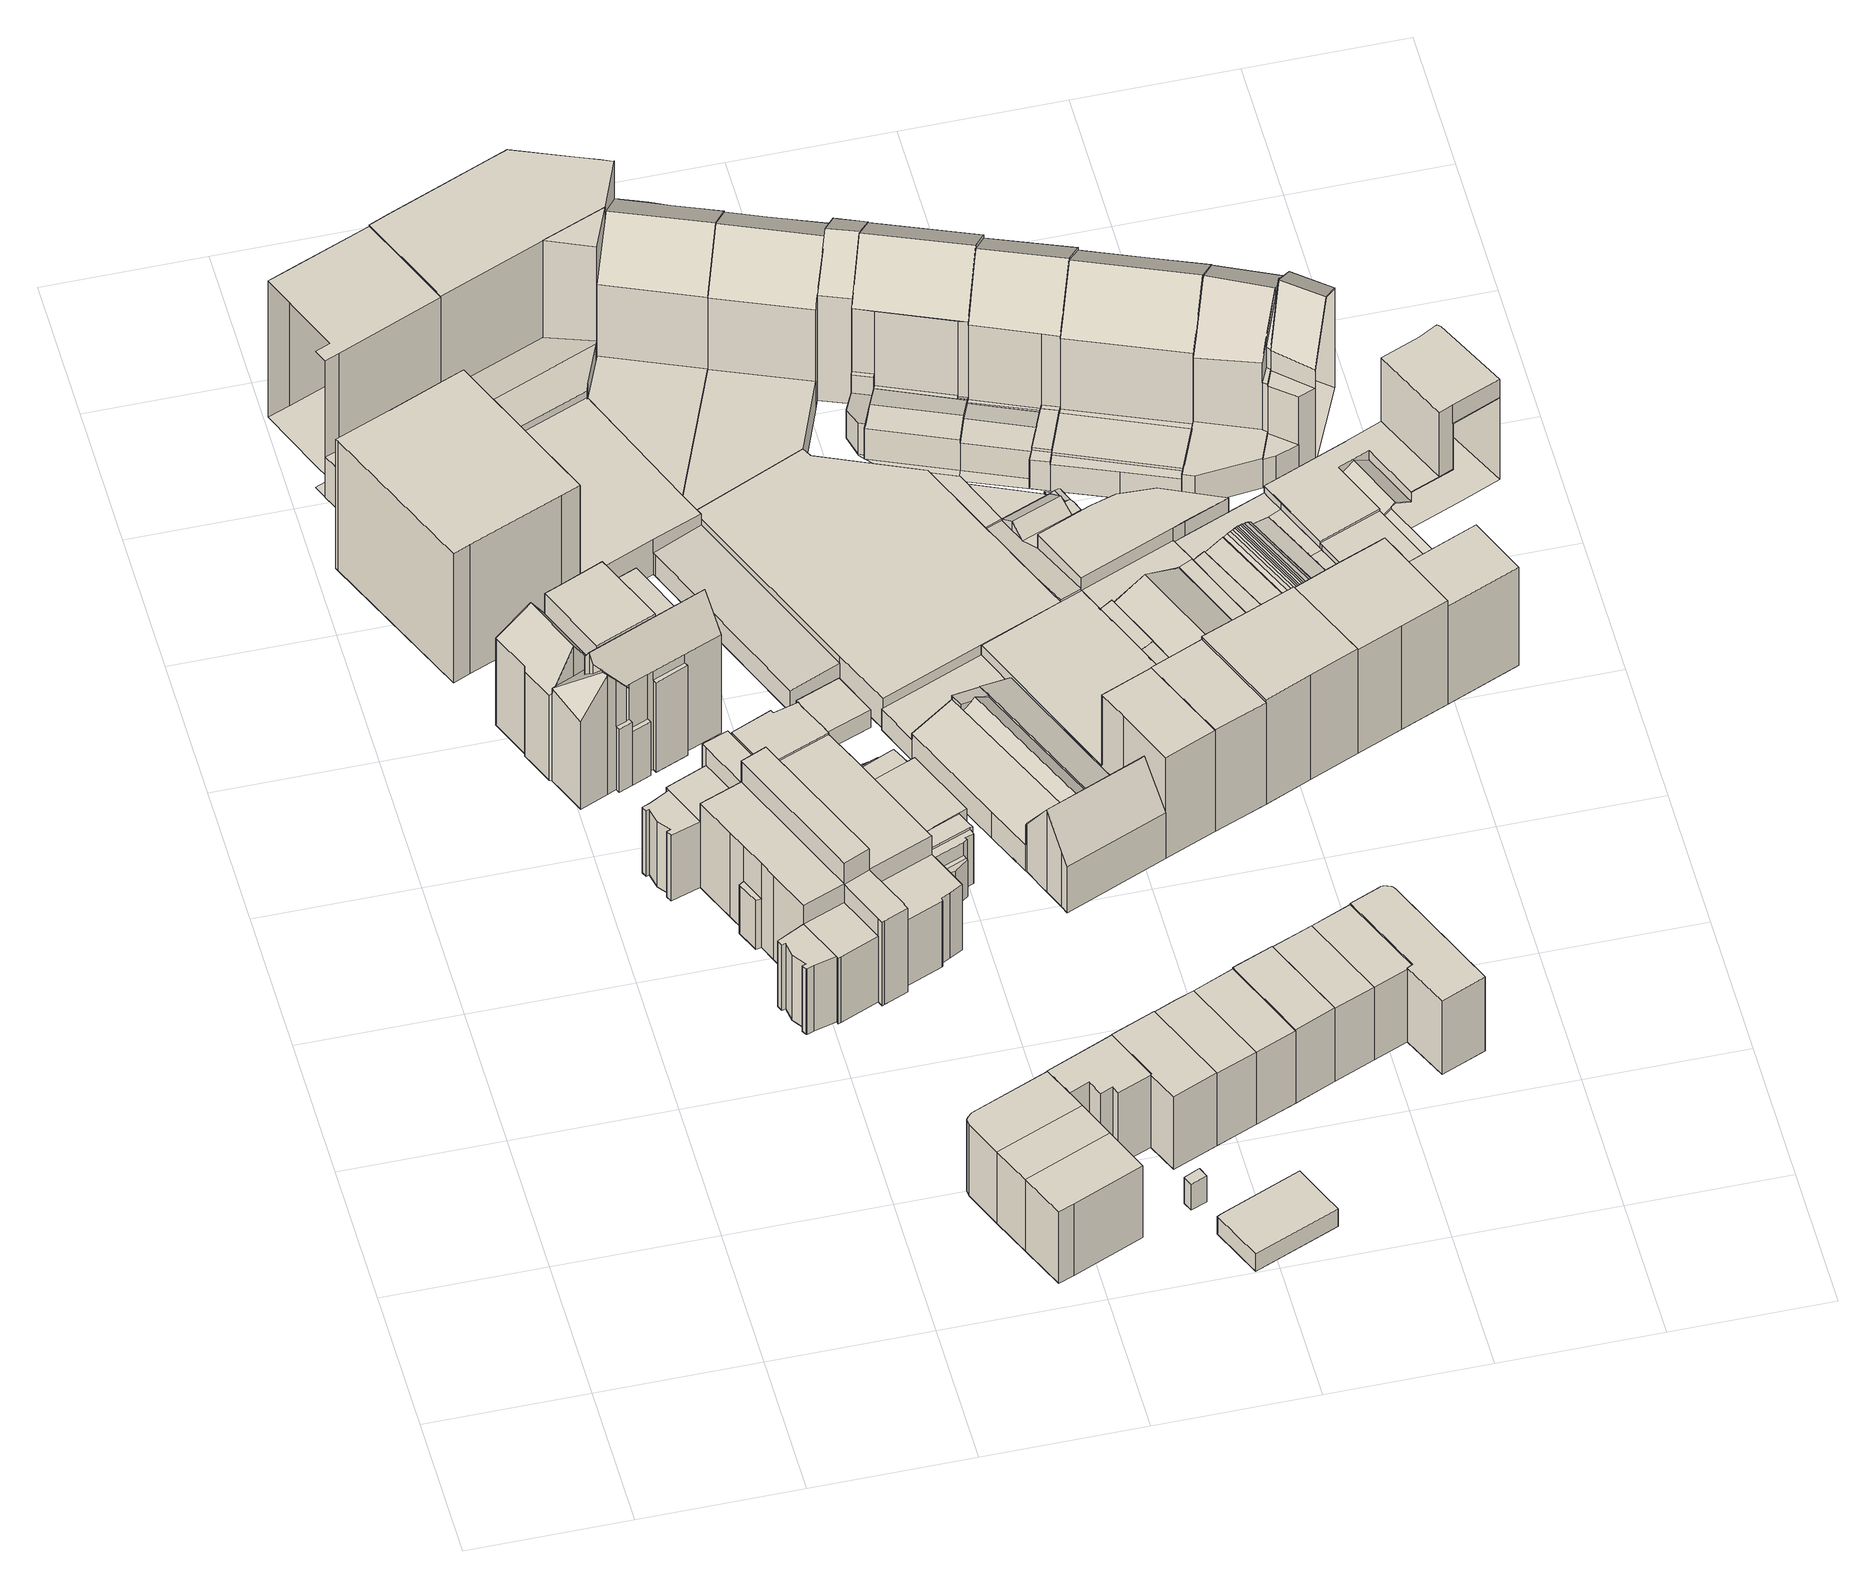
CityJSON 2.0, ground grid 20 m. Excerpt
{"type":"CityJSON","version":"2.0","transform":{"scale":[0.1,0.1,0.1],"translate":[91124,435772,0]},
"CityObjects":{
"building1":{"type":"Building","attributes":{"TerrainHeight":0.54,"bron_tex":"UltraCAM-X 10cm juni 2008","voll_tex":"complete","bron_geo":"Lidar 15-30 punten - nov. 2008","status":"1"},"geometry":[{"type":"MultiSurface","lod":"2","boundaries":[[[0,1,2,3,4,5,6,7,8]],[[9,10,11,12,13]],[[14,15,16,9]],[[11,17,18,19,12]],[[20,21,22,23,24,25,26,27,28,29,30,31]],[[10,32,16]],[[15,14,33,25]],[[19,18,22,21]],[[0,8,30,29]],[[8,7,31,30]],[[5,34,9,13]],[[34,4,14,9]]]}]},
"building2":{"type":"Building","attributes":{"TerrainHeight":2.74,"bron_tex":"UltraCAM-X 10cm juni 2008","voll_tex":"complete","bron_geo":"Lidar 15-30 punten - nov. 2008","status":"1"},"geometry":[{"type":"MultiSurface","lod":"2","boundaries":[[[35,36,37,38,39,40,41,42]],[[43,44,45,46,47]],[[48,49,44,43]],[[50,51,52,53]],[[36,54,55,56,57,58,59,60,37]],[[61,62,63,64]],[[65,66,67,68]],[[69,70,71]],[[48,43,47]],[[70,72,73,71]],[[69,74,75,76,77,72,70]],[[78,79,80,81]],[[82,83,84,85,86]],[[87,88,89,90,91,92,93,94,95,96,97,98,99,100,101,102]],[[103,42,104,105]],[[35,103,106,107]],[[42,41,73,104]],[[40,39,78,81]],[[39,38,108,109]],[[38,37,110,108]],[[36,35,107,111]],[[55,45,61,112]],[[45,44,113,102]],[[44,49,87,113]],[[49,48,88,87]],[[53,52,96,95]],[[52,51,97,96]],[[51,50,98,97]],[[37,60,94,110]],[[60,59,95,94]],[[59,58,50,53]],[[58,57,99,98]],[[57,56,65,68]],[[56,55,46]],[[114,54,115]],[[54,36,111,115]],[[64,63,66,65]],[[63,62,101,116]],[[62,61,102,101]],[[68,67,100,99]],[[67,66,116,100]],[[69,71,117,92]],[[48,118,77]],[[105,72,119,106]],[[72,118,119]],[[77,76,89,88]],[[76,75,90,89]],[[75,74,91,90]],[[74,69,92,91]],[[80,79,93,120]],[[79,78,109,93]],[[82,86,121,117]],[[86,85,120,121]],[[85,84,81,80]],[[84,83,41,40]],[[83,82,71,73]]]}]},
"building3":{"type":"Building","attributes":{"TerrainHeight":2.88,"bron_tex":"UltraCAM-X 10cm juni 2008","voll_tex":"complete","bron_geo":"Lidar 15-30 punten - nov. 2008","status":"1"},"geometry":[{"type":"MultiSurface","lod":"2","boundaries":[[[122,123,124,125,126,127,128,129,130]],[[131,132,133,134,135,136,137,138]],[[22,21,139,140,141,142,143,144,145,146,147,148,23]],[[130,129,18,17]],[[129,128,149,22]],[[128,127,132,131]],[[127,126,144,150]],[[126,125,145,144]],[[125,124,146,145]],[[124,123,147,146]],[[123,122,148,147]],[[131,138,21,149]],[[137,136,151,152]],[[136,135,153,154]],[[135,134,155,156]],[[134,133,157,158]],[[133,132,150,143]]]}]},
"building4":{"type":"Building","attributes":{"TerrainHeight":2.87,"bron_tex":"UltraCAM-X 10cm juni 2008","voll_tex":"complete","bron_geo":"Lidar 15-30 punten - nov. 2008","status":"1"},"geometry":[{"type":"MultiSurface","lod":"2","boundaries":[[[159,160,161,162,163,164,165,166]],[[167,168,169,170,171,172,173,174]],[[161,160,174,173]],[[160,159,167,174]],[[159,166,168,167]],[[165,164,170,169]],[[163,162,172,171]],[[162,161,173,172]]]}]},
"building5":{"type":"Building","attributes":{"TerrainHeight":2.83,"bron_tex":"UltraCAM-X 10cm juni 2008","voll_tex":"complete","bron_geo":"Lidar 15-30 punten - nov. 2008","status":"1"},"geometry":[{"type":"MultiSurface","lod":"2","boundaries":[[[164,163,175,176]],[[171,170,177,178]],[[164,176,177,170]],[[175,163,171,178]]]}]},
"building6":{"type":"Building","attributes":{"TerrainHeight":2.82,"bron_tex":"UltraCAM-X 10cm juni 2008","voll_tex":"complete","bron_geo":"Lidar 15-30 punten - nov. 2008","status":"1"},"geometry":[{"type":"MultiSurface","lod":"2","boundaries":[[[176,175,179,180,181]],[[178,177,182,183,184]],[[176,181,182,177]],[[181,180,183,182]],[[180,179,184,183]],[[179,175,178,184]]]}]},
"building7":{"type":"Building","attributes":{"TerrainHeight":1.58,"bron_tex":"UltraCAM-X 10cm juni 2008","voll_tex":"complete","bron_geo":"Lidar 15-30 punten - nov. 2008","status":"1"},"geometry":[{"type":"MultiSurface","lod":"2","boundaries":[[[185,186,187,188]],[[189,190,191,192,193,194,195]],[[196,197,198,199,200,201,202,203,204,205]],[[206,207,208,209,210,211,212,213]],[[214,215,216,217,218,219,220,221,222,223]],[[224,225,226,227,228,229]],[[230,231,232,233,234]],[[235,236,237,238,239]],[[240,241,242,243,244,245,246]],[[247,248,249,250,251]],[[252,253,254,255,256,257,258,259,260,261,262,263]],[[264,265,266,267,268,269,270,271]],[[272,273,274,275,276,277,278,279,280,225,224,281]],[[282,283,284,285,286,287,288,289,290,291]],[[292,293,294,295]],[[296,297,298,299,300,301]],[[302,303,304,305,306,307,308,309,310]],[[311,312,313,314,315]],[[316,317,318,319,320,321,322,323,324,325]],[[236,326,327,328,329,237]],[[326,330,331,332,333,334]],[[335,336,337,338,339]],[[340,335,339,341]],[[342,343,344,345,346,347,348,349,350,351,352,353,354,355,356,357,358,359,360,361,362,363,364,365,366,367,368,369,370,371,372,373,374,375,376,377,378,379,380,381,382,383,384,385,386,387,388,389,390,391,392,393,394,395,396,397,398,399,400,401,402,403,404,405,406,407,408,409,410,411,412,413,414,415,416,417,418,419,420,421,422,423,424,425,426,427,428,429,430,431,432,433,434,435,436,437,438,439,440,441]],[[247,251,390,389]],[[251,250,391,390]],[[250,249,392,391]],[[249,248,393,392]],[[185,188,299,298]],[[188,187,253,252]],[[187,186,206,213]],[[186,185,271,270]],[[189,195,367,366]],[[195,194,368,367]],[[194,193,369,368]],[[193,192,370,369]],[[192,191,371,370]],[[191,190,372,371]],[[205,204,389,442]],[[204,203,248,247]],[[203,202,394,393]],[[202,201,395,394]],[[201,200,396,395]],[[200,199,397,396]],[[199,198,398,397]],[[198,197,399,398]],[[325,324,377,376]],[[324,323,378,377]],[[323,322,379,378]],[[322,321,380,379]],[[321,320,340,341]],[[320,319,385,384]],[[319,318,386,385]],[[318,317,387,386]],[[213,212,197,196]],[[212,211,400,399]],[[211,210,401,400]],[[210,209,402,401]],[[209,208,403,402]],[[208,207,404,403]],[[207,206,229,228]],[[237,329,366,365]],[[329,328,190,189]],[[328,327,373,372]],[[327,443,334]],[[214,223,351,350]],[[223,222,352,351]],[[222,221,353,352]],[[221,220,242,241]],[[220,219,360,359]],[[219,218,361,360]],[[218,217,362,361]],[[217,216,363,362]],[[263,262,349,444]],[[262,261,350,349]],[[261,260,215,214]],[[260,259,236,235]],[[259,258,326,236]],[[258,257,330,326]],[[257,256,317,316]],[[256,255,388,387]],[[255,254,442,388]],[[254,253,196,205]],[[264,271,233,232]],[[270,269,224,229]],[[269,268,419,418]],[[268,267,420,419]],[[267,266,295,294]],[[266,265,424,423]],[[265,264,425,424]],[[334,333,374,373]],[[333,332,375,374]],[[332,331,376,375]],[[331,330,316,325]],[[228,227,405,404]],[[227,226,406,405]],[[226,225,407,406]],[[230,234,436,435]],[[232,231,290,289]],[[231,230,435,434]],[[235,239,216,215]],[[239,238,364,363]],[[238,237,365,364]],[[272,281,417,416]],[[281,224,418,417]],[[225,280,408,407]],[[280,279,409,408]],[[279,278,410,409]],[[278,277,411,410]],[[277,276,412,411]],[[276,275,413,412]],[[275,274,414,413]],[[274,273,415,414]],[[273,272,416,415]],[[282,291,433,432]],[[291,290,434,433]],[[289,288,426,425]],[[288,287,427,426]],[[287,286,428,427]],[[286,285,429,428]],[[285,284,430,429]],[[284,283,431,430]],[[283,282,432,431]],[[292,295,423,422]],[[294,293,421,420]],[[293,292,422,421]],[[296,301,438,437]],[[301,300,439,438]],[[298,297,234,233]],[[297,296,437,436]],[[302,310,440,439]],[[310,309,441,440]],[[309,308,342,441]],[[308,307,343,342]],[[307,306,344,343]],[[306,305,312,311]],[[305,304,444,348]],[[304,303,252,263]],[[303,302,300,299]],[[311,315,345,344]],[[315,314,346,345]],[[314,313,347,346]],[[313,312,348,347]],[[339,338,381,445]],[[338,337,382,381]],[[337,336,383,382]],[[336,335,446,383]],[[341,339,445,380]],[[335,340,384,446]],[[240,246,355,354]],[[246,245,356,355]],[[245,244,357,356]],[[244,243,358,357]],[[243,242,359,358]],[[241,240,354,353]]]}]},
"building8":{"type":"Building","attributes":{"TerrainHeight":2.75,"bron_tex":"UltraCAM-X 10cm juni 2008","voll_tex":"complete","bron_geo":"Lidar 15-30 punten - nov. 2008","status":"1"},"geometry":[{"type":"MultiSurface","lod":"2","boundaries":[[[447,448,449,450,451,452,453,454,455]],[[168,456,457,458,459,460,461,462,169]],[[447,455,456,168]],[[453,452,459,458]],[[452,451,460,459]],[[451,450,461,460]],[[450,449,462,461]],[[449,448,169,462]],[[448,447,166,165]]]}]},
"building9":{"type":"Building","attributes":{"TerrainHeight":0.31,"bron_tex":"UltraCAM-X 10cm juni 2008","voll_tex":"complete","bron_geo":"Lidar 15-30 punten - nov. 2008","status":"1"},"geometry":[{"type":"MultiSurface","lod":"2","boundaries":[[[463,464,465,466,467,468,469,470,471,472,473,474,475,476]],[[477,478,479]],[[480,481,482,483,484]],[[481,485,486,487,482]],[[488,489,139,21,20,31,490,491,492,493,494,495,496,497]],[[483,482,498,499]],[[481,480,13,12]],[[482,487,489,498]],[[487,486,152,500]],[[486,485,138,137]],[[485,481,12,19]],[[463,476,490,31]],[[476,475,491,490]],[[475,474,492,491]],[[474,473,493,492]],[[473,472,494,493]],[[472,471,495,494]],[[471,470,496,495]],[[470,469,497,496]],[[469,468,488,497]],[[468,467,501,488]],[[466,465,480,484]],[[465,464,6,5]],[[464,463,7,6]],[[477,479,467,466]],[[479,478,499,501]],[[478,477,484,483]]]}]},
"building10":{"type":"Building","attributes":{"TerrainHeight":2.5,"bron_tex":"UltraCAM-X 10cm juni 2008","voll_tex":"complete","bron_geo":"Lidar 15-30 punten - nov. 2008","status":"1"},"geometry":[{"type":"MultiSurface","lod":"2","boundaries":[[[502,503,504,505,506]],[[507,508,509,510,511]],[[502,506,508,507]],[[506,505,509,508]],[[505,504,510,509]],[[504,503,511,510]],[[503,502,507,511]]]}]},
"building11":{"type":"Building","attributes":{"TerrainHeight":2.73,"bron_tex":"UltraCAM-X 10cm juni 2008","voll_tex":"complete","bron_geo":"Lidar 15-30 punten - nov. 2008","status":"1"},"geometry":[{"type":"MultiSurface","lod":"2","boundaries":[[[157,512,513,514,158]],[[142,515,516,517,143]],[[514,513,516,515]],[[513,512,517,516]],[[512,157,143,517]]]}]},
"building12":{"type":"Building","attributes":{"TerrainHeight":2.51,"bron_tex":"UltraCAM-X 10cm juni 2008","voll_tex":"complete","bron_geo":"Lidar 15-30 punten - nov. 2008","status":"1"},"geometry":[{"type":"MultiSurface","lod":"2","boundaries":[[[518,519,520,521]],[[522,523,524,525]],[[518,521,524,523]],[[521,520,525,524]],[[520,519,522,525]],[[519,518,523,522]]]}]},
"building13":{"type":"Building","attributes":{"TerrainHeight":2.62,"bron_tex":"UltraCAM-X 10cm juni 2008","voll_tex":"complete","bron_geo":"Lidar 15-30 punten - nov. 2008","status":"1"},"geometry":[{"type":"MultiSurface","lod":"2","boundaries":[[[526,527,528,529,530,531]],[[456,532,533,534,458,457]],[[526,531,532,456]],[[531,530,535,536]],[[530,529,534,533]],[[529,528,458,534]],[[528,527,454,453]],[[527,526,455,454]]]}]},
"building14":{"type":"Building","attributes":{"TerrainHeight":3.06,"bron_tex":"UltraCAM-X 10cm juni 2008","voll_tex":"complete","bron_geo":"Lidar 15-30 punten - nov. 2008","status":"1"},"geometry":[{"type":"MultiSurface","lod":"2","boundaries":[[[537,538,539,540,541,542,543]],[[544,545,546,547,548,549,550]],[[537,543,550,549]],[[543,542,544,550]],[[542,541,545,544]],[[541,540,546,545]],[[540,539,547,546]],[[539,538,548,547]],[[538,537,549,548]]]}]},
"building15":{"type":"Building","attributes":{"TerrainHeight":2.71,"bron_tex":"UltraCAM-X 10cm juni 2008","voll_tex":"complete","bron_geo":"Lidar 15-30 punten - nov. 2008","status":"1"},"geometry":[{"type":"MultiSurface","lod":"2","boundaries":[[[536,535,551,552,553]],[[554,555,533,532,556]],[[536,553,556,532]],[[553,552,554,556]],[[551,535,533,555]]]}]},
"building16":{"type":"Building","attributes":{"TerrainHeight":0.77,"bron_tex":"UltraCAM-X 10cm juni 2008","voll_tex":"complete","bron_geo":"Lidar 15-30 punten - nov. 2008","status":"1"},"geometry":[{"type":"MultiSurface","lod":"2","boundaries":[[[152,151,557,558,500]],[[559,560,561,562,563,564,565]],[[560,566,567,561]],[[568,140,139,489,488,569,570,571]],[[500,558,499,489]],[[557,151,154,572]],[[560,559,488,573]],[[559,565,569,488]],[[565,564,570,569]],[[564,563,571,570]],[[563,562,568,571]],[[562,561,574,575]],[[566,560,573,499]],[[561,567,576,574]],[[567,566,558,557]]]}]},
"building17":{"type":"Building","attributes":{"TerrainHeight":2.77,"bron_tex":"UltraCAM-X 10cm juni 2008","voll_tex":"complete","bron_geo":"Lidar 15-30 punten - nov. 2008","status":"1"},"geometry":[{"type":"MultiSurface","lod":"2","boundaries":[[[552,551,577,578]],[[554,579,580,555]],[[552,578,579,554]],[[577,551,555,580]]]}]},
"building18":{"type":"Building","attributes":{"TerrainHeight":2.71,"bron_tex":"UltraCAM-X 10cm juni 2008","voll_tex":"complete","bron_geo":"Lidar 15-30 punten - nov. 2008","status":"1"},"geometry":[{"type":"MultiSurface","lod":"2","boundaries":[[[581,582,583,584,585]],[[583,586,587,588,584]],[[589,590,591,592]],[[593,594,590,589]],[[595,596,597,598,599]],[[600,601,602,603]],[[604,605,606,607,608,609,610]],[[611,612,613,614,615,616,617]],[[615,614,618,619]],[[620,621,622,623]],[[624,625,626,627,628,629,630,631]],[[581,632,614,613]],[[633,585,608,607]],[[634,633,602,601]],[[632,634,618,614]],[[585,584,635,636]],[[583,582,629,637]],[[582,581,638,629]],[[584,588,626,635]],[[588,587,627,626]],[[587,586,628,627]],[[586,583,637,628]],[[595,599,631,630]],[[598,597,639,624]],[[596,595,630,640]],[[641,603,591]],[[604,610,597,642]],[[610,609,625,639]],[[609,608,636,625]],[[607,606,603,602]],[[606,605,592,591]],[[605,604,623,622]],[[611,617,643,596]],[[616,615,594,593]],[[613,612,644,638]],[[612,611,640,644]],[[615,645,594]],[[619,618,601,600]],[[620,623,642,643]],[[622,646,592]],[[647,621,593]],[[621,620,617,616]],[[589,646,648]],[[641,590,600]],[[647,589,648]],[[590,645,619]]]}]},
"building19":{"type":"Building","attributes":{"TerrainHeight":0.87,"bron_tex":"UltraCAM-X 10cm juni 2008","voll_tex":"complete","bron_geo":"Lidar 15-30 punten - nov. 2008","status":"1"},"geometry":[{"type":"MultiSurface","lod":"2","boundaries":[[[572,154,153,649,650]],[[575,574,651,652,653,654]],[[574,576,655,656,651]],[[657,658,141,140,568,659,660,661]],[[650,649,658,662]],[[575,654,659,568]],[[654,653,660,659]],[[653,652,661,660]],[[663,656,664]],[[656,655,662,657]],[[655,576,572,650]]]}]},
"building20":{"type":"Building","attributes":{"TerrainHeight":2.51,"bron_tex":"UltraCAM-X 10cm juni 2008","voll_tex":"complete","bron_geo":"Lidar 15-30 punten - nov. 2008","status":"1"},"geometry":[{"type":"MultiSurface","lod":"2","boundaries":[[[665,666,667,668]],[[579,669,670,580]],[[665,668,669,579]],[[668,667,671,672]],[[667,666,580,670]],[[666,665,578,577]]]}]},
"building21":{"type":"Building","attributes":{"TerrainHeight":2.6,"bron_tex":"UltraCAM-X 10cm juni 2008","voll_tex":"complete","bron_geo":"Lidar 15-30 punten - nov. 2008","status":"1"},"geometry":[{"type":"MultiSurface","lod":"2","boundaries":[[[672,671,673,674]],[[669,675,676,670]],[[672,674,675,669]],[[673,671,670,676]]]}]},
"building22":{"type":"Building","attributes":{"TerrainHeight":2.97,"bron_tex":"UltraCAM-X 10cm juni 2008","voll_tex":"complete","bron_geo":"Lidar 15-30 punten - nov. 2008","status":"1"},"geometry":[{"type":"MultiSurface","lod":"2","boundaries":[[[677,678,679,680,681]],[[625,682,683,626]],[[677,681,684,685]],[[680,679,626,683]],[[679,678,636,626]],[[678,677,625,636]]]}]},
"building23":{"type":"Building","attributes":{"TerrainHeight":2.03,"bron_tex":"UltraCAM-X 10cm juni 2008","voll_tex":"complete","bron_geo":"Lidar 15-30 punten - nov. 2008","status":"1"},"geometry":[{"type":"MultiSurface","lod":"2","boundaries":[[[686,687,688,689,690,691,692]],[[156,155,693,694,695,696,697,698,699]],[[700,701,702,703]],[[704,703,705,706,707]],[[708,709,710]],[[711,712,713,714]],[[715,716,707,717,718]],[[719,704,716,715]],[[720,721,722,723]],[[724,725,726,727]],[[728,729,730,731,700,732]],[[733,700,703,734]],[[723,733,734,719]],[[141,658,735,736,737,738,739,740,741,742,624,631,515,142]],[[743,692,726,725]],[[686,743,702,701]],[[692,691,738,737]],[[691,690,739,738]],[[690,689,740,739]],[[689,744,745,746]],[[744,688,747,745]],[[688,687,748,749]],[[687,686,731,730]],[[156,699,649,153]],[[699,698,735,658]],[[698,697,750,735]],[[697,751,722,721]],[[751,752,728]],[[696,695,624,753]],[[695,694,599,598]],[[694,693,515,631]],[[693,155,158,514]],[[703,702,725,724]],[[707,706,754,755]],[[706,705,756,754]],[[705,703,724,727]],[[709,708,757,758]],[[710,709,711,714]],[[712,711,758,759]],[[715,718,708,760]],[[718,717,736,757]],[[717,707,755,736]],[[716,761,707]],[[719,715,760,710]],[[716,704,761]],[[721,720,759,750]],[[720,723,713,712]],[[723,722,728,732]],[[727,726,737,756]],[[731,701,700]],[[730,729,753,742]],[[729,752,696]],[[734,703,704]],[[700,733,762]],[[723,719,714,713]],[[734,704,719]],[[733,723,732,762]]]}]},
"building24":{"type":"Building","attributes":{"TerrainHeight":2.29,"bron_tex":"UltraCAM-X 10cm juni 2008","voll_tex":"complete","bron_geo":"Lidar 15-30 punten - nov. 2008","status":"1"},"geometry":[{"type":"MultiSurface","lod":"2","boundaries":[[[695,685,684,763,764,696]],[[624,742,765,682,625]],[[695,696,753,624]],[[696,764,742,753]],[[764,766,767,748]],[[768,769,770,771]],[[766,768,771,772]],[[773,774,775,776]],[[769,773,776,777]],[[774,763,778,775]],[[685,695,624,625]]]}]},
"building25":{"type":"Building","attributes":{"TerrainHeight":2.61,"bron_tex":"UltraCAM-X 10cm juni 2008","voll_tex":"complete","bron_geo":"Lidar 15-30 punten - nov. 2008","status":"1"},"geometry":[{"type":"MultiSurface","lod":"2","boundaries":[[[674,673,779,780,781]],[[675,782,783,784,676]],[[674,781,782,675]],[[779,673,676,784]]]}]},
"building26":{"type":"Building","attributes":{"TerrainHeight":2.88,"bron_tex":"UltraCAM-X 10cm juni 2008","voll_tex":"complete","bron_geo":"Lidar 15-30 punten - nov. 2008","status":"1"},"geometry":[{"type":"MultiSurface","lod":"2","boundaries":[[[785,786,787,788]],[[682,765,789,683]],[[785,788,763,684]],[[787,786,683,789]],[[786,785,681,680]]]}]},
"building27":{"type":"Building","attributes":{"TerrainHeight":1.17,"bron_tex":"UltraCAM-X 10cm juni 2008","voll_tex":"complete","bron_geo":"Lidar 15-30 punten - nov. 2008","status":"1"},"geometry":[{"type":"MultiSurface","lod":"2","boundaries":[[[790,791,792,793,794]],[[795,796,797,798]],[[794,793,799,800]],[[664,801,796,795]],[[802,803,804,805]],[[805,804,806,807]],[[808,809,810,811]],[[812,813,814,815]],[[816,817,818,819]],[[819,818,820,821]],[[822,823,824,825,826]],[[827,828,829,830,831,832,657,661,833]],[[802,825,834,835]],[[805,836,825]],[[804,803,837,838]],[[803,802,835,839]],[[805,807,826,836]],[[807,840,813,812]],[[840,806,817,816]],[[806,804,838,841]],[[791,790,832,842]],[[790,794,843,801]],[[793,792,844,845]],[[846,791,808,811]],[[847,846,815,814]],[[792,847,821,820]],[[795,798,652,848]],[[798,797,833,661]],[[797,796,849,833]],[[850,800,833,849]],[[794,851,843]],[[800,799,827,833]],[[799,793,845,852]],[[795,848,651]],[[796,851,850]],[[801,664,657,832]],[[809,808,842,853]],[[811,810,812,815]],[[810,809,822,826]],[[814,854,819,821]],[[854,813,816,819]],[[818,817,855,856]],[[820,818,856,857]],[[823,822,853,831]],[[825,824,858,834]],[[824,823,831,858]]]}]},
"building28":{"type":"Building","attributes":{"TerrainHeight":2.41,"bron_tex":"UltraCAM-X 10cm juni 2008","voll_tex":"complete","bron_geo":"Lidar 15-30 punten - nov. 2008","status":"1"},"geometry":[{"type":"MultiSurface","lod":"2","boundaries":[[[859,860,861,862,863,864,865,866,867,868,869,870,871,872,873]],[[874,875,876,784,783,782,877,878,879,880,881,882,883,884,885]],[[859,873,877,782]],[[873,872,878,877]],[[872,871,879,878]],[[871,870,880,879]],[[870,869,881,880]],[[869,868,882,881]],[[868,867,883,882]],[[867,866,884,883]],[[866,865,885,884]],[[865,864,874,885]],[[864,863,875,874]],[[863,862,876,875]],[[862,861,784,876]],[[861,860,780,779]],[[860,859,781,780]]]}]},
"building29":{"type":"Building","attributes":{"TerrainHeight":2.33,"bron_tex":"UltraCAM-X 10cm juni 2008","voll_tex":"complete","bron_geo":"Lidar 15-30 punten - nov. 2008","status":"1"},"geometry":[{"type":"MultiSurface","lod":"2","boundaries":[[[772,771,770,886,887]],[[748,767,888,889,890,749]],[[889,891,892,893,890]],[[775,778,894,895,892,891,896]],[[777,776,775,897,898]],[[899,900,901,902]],[[903,904,900,899]],[[742,741,905,906,765]],[[907,908,909,747]],[[908,907,741,910]],[[911,912,913,914]],[[912,911,910,915]],[[916,895,917,912]],[[895,916,915,905]],[[918,887,888]],[[887,886,919,903]],[[886,920,898]],[[749,921,909,747]],[[921,890,922,911]],[[889,923,902]],[[924,888,903]],[[918,767,772]],[[890,893,925,922]],[[893,916,912,925]],[[916,892,926,927]],[[891,889,902,901]],[[928,891,901]],[[896,929,904]],[[892,895,930,926]],[[777,920,770]],[[898,897,904,919]],[[897,931,896]],[[899,923,932]],[[928,900,933]],[[924,899,932]],[[900,929,933]]]}]},
"building30":{"type":"Building","attributes":{"TerrainHeight":2.89,"bron_tex":"UltraCAM-X 10cm juni 2008","voll_tex":"complete","bron_geo":"Lidar 15-30 punten - nov. 2008","status":"1"},"geometry":[{"type":"MultiSurface","lod":"2","boundaries":[[[934,935,936,937,938,939]],[[905,940,941,789,765,906]],[[934,939,894,778]],[[939,938,895,894]],[[938,937,942,943]],[[937,936,941,940]],[[936,935,789,941]],[[935,934,788,787]]]}]},
"building31":{"type":"Building","attributes":{"TerrainHeight":1.65,"bron_tex":"UltraCAM-X 10cm juni 2008","voll_tex":"complete","bron_geo":"Lidar 15-30 punten - nov. 2008","status":"1"},"geometry":[{"type":"MultiSurface","lod":"2","boundaries":[[[845,844,944,945,946]],[[852,845,946,947]],[[838,837,948,949]],[[841,838,949,950]],[[857,856,951,952]],[[856,855,953,951]],[[954,955,956,957]],[[958,959,960,961]],[[962,963,964,965]],[[966,967,968,828,827]],[[949,969,970]],[[948,837,839,971]],[[841,950,953,855]],[[972,949,970]],[[946,945,973,974]],[[945,944,975,973]],[[976,844,857,952]],[[944,976,965,964]],[[852,947,966,827]],[[947,946,974,977]],[[972,957,950]],[[954,969,948]],[[957,956,963,962]],[[956,955,960,978]],[[955,954,961,960]],[[958,961,971,979]],[[960,959,980,981]],[[959,958,979,968]],[[982,965,952,951]],[[962,982,951,953]],[[964,963,983,984]]]}]},
"building32":{"type":"Building","attributes":{"TerrainHeight":2.01,"bron_tex":"UltraCAM-X 10cm juni 2008","voll_tex":"complete","bron_geo":"Lidar 15-30 punten - nov. 2008","status":"1"},"geometry":[{"type":"MultiSurface","lod":"2","boundaries":[[[974,973,975,985,986,987]],[[977,974,987,988,989]],[[981,980,990,991,992]],[[978,960,993,994]],[[984,983,995,996]],[[997,998,999,1000,968,967,966,1001]],[[987,986,1002,1003]],[[986,985,1004,998]],[[985,975,984,996]],[[977,989,1001,966]],[[989,988,997,1001]],[[988,1005,1006,1007]],[[1005,987,1003,1006]],[[992,991,999,1008]],[[991,990,1000,999]],[[990,980,968,1000]],[[978,994,995,983]],[[994,993,1008,1009]],[[993,960,981,992]],[[996,995,1009,1004]]]}]},
"building33":{"type":"Building","attributes":{"TerrainHeight":2.53,"bron_tex":"UltraCAM-X 10cm juni 2008","voll_tex":"complete","bron_geo":"Lidar 15-30 punten - nov. 2008","status":"1"},"geometry":[{"type":"MultiSurface","lod":"2","boundaries":[[[1010,1011,1012,1013,1014]],[[747,909,1015,1016,1017,1010,1014,1018,1019,746]],[[914,913,1020,1021]],[[912,917,1022,1023,1024,1025,1026,1027,1028]],[[1011,1029,1030,1031,1012]],[[1032,1028,1033,1034]],[[1035,1036,1029,1010]],[[1037,1038,1039,1040]],[[1041,1042,1043,1044]],[[1045,1041,1044,1046]],[[1047,1045,1046,1048]],[[1049,1047,1048,1050]],[[1051,1049,1050,1052]],[[1053,1051,1052,1054]],[[1055,1053,1054,1056]],[[1057,1055,1056,1058]],[[1059,1057,1058,1060]],[[1061,1059,1060,1062]],[[1063,1061,1062,1064]],[[1065,1066,1035,1067]],[[740,1068,1069,1070,1071,905,741]],[[1038,1037,1072,1016]],[[1037,1073,1042]],[[1040,1039,1027,1074]],[[1042,1041,1075,1072]],[[1044,1043,1074,1076]],[[1043,1073,1040]],[[1041,1045,1077,1075]],[[1046,1044,1078,1079]],[[1045,1047,1080,1081]],[[1048,1046,1079,1082]],[[1047,1083,1084,1080]],[[1083,1049,1085,1086]],[[1087,1048,1082,1088]],[[1050,1087,1089,1090]],[[1049,1051,1091,1085]],[[1052,1050,1090,1092]],[[1051,1053,1093,1091]],[[1054,1094,1095,1096]],[[1094,1052,1092,1097]],[[1098,1055,1099,1100]],[[1053,1098,1101,1093]],[[1056,1054,1096,1102]],[[1055,1057,1103,1099]],[[1058,1056,1102,1104]],[[1105,1059,1106,1107]],[[1057,1105,1108,1109]],[[1060,1058,1104,1110]],[[1059,1111,1112,1106]],[[1111,1061,1113,1114]],[[1062,1060,1110,1115]],[[1061,1063,1116,1113]],[[1063,1117,1067]],[[1064,1062,1115,1118]],[[1067,1035,1017,1116]],[[1119,1066,1036]],[[1066,1065,1118,1120]],[[1065,1117,1064]],[[1014,1013,1069,1121]],[[1013,1012,1122,1069]],[[1011,1010,1123,1124]],[[747,746,740,741]],[[746,1019,1068,740]],[[1019,1018,1125,1126]],[[1018,1014,1121,1127]],[[1114,1108,1107,1112]],[[1109,1101,1100,1103]],[[1086,1077,1081,1084]],[[1128,909,914]],[[1128,1021,1015]],[[1021,1020,1028,1032]],[[1020,1129,1028]],[[912,1129,913]],[[1076,1089,1088,1078]],[[1097,1026,1120,1095]],[[1130,1025,1029]],[[1025,1024,1030,1029]],[[1024,1023,1131,1132]],[[1023,1022,1133,1131]],[[1022,917,905,1071]],[[1012,1031,1134,1122]],[[1031,1030,1135,1136]],[[1029,1011,1124,1137]],[[1032,1034,1016,1015]],[[1034,1033,1039,1038]],[[1033,1138,1027]],[[1035,1010,1017]],[[1010,1029,1137,1123]],[[1130,1036,1026]]]}]},
"building34":{"type":"Building","attributes":{"TerrainHeight":3.06,"bron_tex":"UltraCAM-X 10cm juni 2008","voll_tex":"complete","bron_geo":"Lidar 15-30 punten - nov. 2008","status":"1"},"geometry":[{"type":"MultiSurface","lod":"2","boundaries":[[[943,942,1139,1140,1141,1142,1143,1144]],[[1145,1146,1147,940,905,1071,1070]],[[1131,1133,1071,1070]],[[1148,1144,1149,1150]],[[943,1148,1150,930]],[[1151,1143,1152,1153]],[[1144,1151,1154,1149]],[[1143,1142,1155,1156]],[[1142,1141,1157,1145]],[[1141,1140,1146,1157]],[[1140,1139,1147,1146]],[[1139,942,940,1147]]]}]},
"building35":{"type":"Building","attributes":{"TerrainHeight":2.49,"bron_tex":"UltraCAM-X 10cm juni 2008","voll_tex":"complete","bron_geo":"Lidar 15-30 punten - nov. 2008","status":"1"},"geometry":[{"type":"MultiSurface","lod":"2","boundaries":[[[1158,1159,1160,1161,1162,1163]],[[1006,1002,1164,1165,1166]],[[1007,1006,1166,1167,1168]],[[1169,1170,1171,1172,1173]],[[1174,1175,1176]],[[1177,1178,1179,1180,999,998,997]],[[1159,1158,1004,999]],[[1162,1161,1181,1182]],[[1161,1160,1180,1179]],[[1160,1159,999,1180]],[[1164,1002,998,1004]],[[1166,1183,1174,1184]],[[1183,1165,1169,1173]],[[1165,1164,1158,1163]],[[1007,1168,1177,997]],[[1168,1167,1185,1186]],[[1187,1166,1184]],[[1172,1171,1188,1189]],[[1171,1170,1190,1188]],[[1170,1169,1163,1162]],[[1176,1191,1167,1192]],[[1191,1176,1193,1194]],[[1187,1176,1192]],[[1176,1175,1195,1193]],[[1175,1174,1173,1172]]]}]},
"building36":{"type":"Building","attributes":{"TerrainHeight":3.11,"bron_tex":"UltraCAM-X 10cm juni 2008","voll_tex":"complete","bron_geo":"Lidar 15-30 punten - nov. 2008","status":"1"},"geometry":[{"type":"MultiSurface","lod":"2","boundaries":[[[1196,1197,1198,1199]],[[1200,1201,1202,1203,1204,1205,1156,1155,1206]],[[1207,1208,1209,1210]],[[1211,1212,1213,1146,1145,1070,1069]],[[1132,1131,1070,1214]],[[1136,1135,1214,1134]],[[1196,1199,1200,1206]],[[1198,1197,1146,1213]],[[1197,1196,1157,1146]],[[1204,1203,1210,1209]],[[1203,1202,1207,1210]],[[1206,1155,1145,1157]],[[1215,1205,1013,1012]],[[1216,1215,1012,1030]]]}]},
"building37":{"type":"Building","attributes":{"TerrainHeight":2.7,"bron_tex":"UltraCAM-X 10cm juni 2008","voll_tex":"complete","bron_geo":"Lidar 15-30 punten - nov. 2008","status":"1"},"geometry":[{"type":"MultiSurface","lod":"2","boundaries":[[[1182,1181,1217,1218]],[[1186,1185,1219]],[[1189,1188,1190,1220,1221]],[[1194,1193,1222,1223,1224]],[[1193,1195,1225,1222]],[[1226,1227,1228,1179,1178,1177,1229]],[[1218,1217,1228,1230]],[[1217,1181,1179,1228]],[[1186,1219,1229,1177]],[[1221,1220,1230,1227]],[[1220,1190,1182,1218]],[[1194,1224,1219,1185]],[[1224,1223,1226,1229]],[[1223,1222,1231,1232]],[[1222,1225,1233,1231]],[[1225,1195,1189,1221]]]}]},
"building38":{"type":"Building","attributes":{"TerrainHeight":2.78,"bron_tex":"UltraCAM-X 10cm juni 2008","voll_tex":"complete","bron_geo":"Lidar 15-30 punten - nov. 2008","status":"1"},"geometry":[{"type":"MultiSurface","lod":"2","boundaries":[[[1234,1235,1236,1237,1238,1239,1240]],[[1241,1242,1243,1244,1245]],[[1246,1247,1248,1249,1250,1251,1252,1253,1254,1255,1256,1257]],[[1258,1259,1260,1261,1262]],[[1262,1261,1263,1264]],[[1265,1266,1267,1268,1269,1211,1069,1068,1270,1271,1272]],[[1126,1125,1127,1068]],[[1273,1239,1274]],[[1239,1238,1266,1265]],[[1238,1237,1275,1266]],[[1237,1236,1241,1245]],[[1236,1235,1247,1246]],[[1235,1234,1248,1247]],[[1245,1244,1267,1275]],[[1242,1241,1246,1257]],[[1261,1260,1276]],[[1260,1259,1209,1208]],[[1263,1261,1276,1277]],[[1250,1249,1270,1068]],[[1257,1256,1278,1279]],[[1256,1255,1280,1278]],[[1255,1254,1264,1263]],[[1254,1281,1262,1264]],[[1281,1253,1258,1262]],[[1253,1252,1259,1258]],[[1252,1251,1205,1204]],[[1282,1250,1019,1014]],[[1251,1282,1014,1013]]]}]}
},
"vertices":[
[5,1544,227],[38,1462,227],[50,1434,227],[31,1426,227],[38,1409,227],[188,1472,227],[182,1487,227],[136,1598,227],[32,1555,227],[56,1416,67],[68,1385,70],[74,1372,71],[206,1428,71],[188,1472,67],[38,1409,67],[52,1377,67],[68,1385,67],[92,1328,67],[165,1359,67],[225,1384,67],[182,1487,0],[225,1384,0],[165,1359,0],[92,1328,0],[68,1385,0],[52,1377,0],[31,1426,0],[50,1434,0],[38,1462,0],[5,1544,0],[32,1555,0],[136,1598,0],[57,1412,67],[38,1409,0],[56,1416,227],
[220,924,197],[223,916,212],[373,979,212],[368,992,189],[361,1007,163],[318,989,163],[242,957,163],[232,953,163],[234,895,198],[238,889,198],[249,894,182],[266,901,157],[242,957,148],[182,924,154],[203,874,146],[297,914,149],[299,909,149],[340,926,149],[338,931,149],[226,909,199],[262,899,163],[266,901,163],[290,911,163],[297,914,163],[338,931,163],[385,950,163],[249,894,105],[251,889,105],[268,896,105],[266,901,105],[266,901,89],[268,896,89],[292,906,89],[290,911,89],[141,1023,145],[180,1016,201],[204,1049,142],[211,940,201],[242,957,142],[162,972,146],[161,969,141],[179,926,141],[182,924,146],[361,1007,134],[323,1099,134],[279,1081,134],[318,989,134],[204,1049,175],[242,957,175],[318,989,175],[279,1081,175],[228,1059,175],[203,874,0],[182,924,0],[179,926,0],[161,969,0],[162,972,0],[141,1023,0],[323,1099,0],[385,950,0],[338,931,0],[340,926,0],[299,909,0],[297,914,0],[290,911,0],[292,906,0],[251,889,0],[249,894,0],[231,951,165],[232,953,161],[231,951,163],[231,951,149],[220,924,168],[368,992,0],[361,1007,0],[373,979,0],[223,916,177],[262,899,105],[238,889,0],[236,906,190],[226,909,184],[268,896,0],[204,1049,0],[187,927,154],[211,940,151],[279,1081,0],[228,1059,0],
[23,1300,215],[25,1296,215],[110,1097,215],[132,1107,215],[250,1155,215],[274,1165,215],[189,1369,215],[165,1359,215],[92,1328,215],[189,1369,58],[274,1165,58],[369,1205,58],[431,1230,58],[426,1242,58],[417,1264,58],[349,1435,58],[225,1384,58],[349,1435,0],[417,1264,0],[426,1242,0],[431,1230,0],[369,1205,0],[250,1155,0],[132,1107,0],[110,1097,0],[25,1296,0],[23,1300,0],[189,1369,0],[274,1165,0],[417,1264,48],[349,1435,48],[426,1242,47],[417,1264,47],[431,1230,51],[426,1242,51],[369,1205,36],[431,1230,40],
[493,209,119],[487,203,119],[485,200,119],[486,192,119],[506,144,119],[617,190,119],[608,211,119],[591,250,119],[493,209,0],[591,250,0],[608,211,0],[617,190,0],[506,144,0],[486,192,0],[485,200,0],[487,203,0],
[527,95,119],[637,141,119],[637,141,0],[527,95,0],
[552,37,119],[572,45,119],[661,83,119],[661,83,0],[572,45,0],[552,37,0],
[358,746,175],[433,566,174],[466,581,174],[390,760,175],[569,783,38],[607,692,38],[606,710,38],[595,723,38],[593,740,38],[583,753,38],[581,769,38],[466,581,109],[492,521,109],[541,541,109],[542,542,109],[541,546,109],[553,552,109],[569,561,109],[566,568,109],[551,604,109],[547,614,109],[433,566,139],[458,506,139],[461,499,139],[464,501,139],[494,513,139],[491,520,139],[492,521,139],[466,581,139],[477,779,74],[481,771,74],[546,800,74],[543,807,74],[533,803,74],[531,805,74],[526,803,74],[490,788,74],[484,786,74],[485,783,74],[381,545,109],[405,488,109],[406,484,109],[410,486,109],[458,506,109],[433,566,109],[280,785,110],[282,781,110],[305,725,110],[358,746,110],[332,807,110],[481,771,87],[490,750,87],[559,779,87],[549,801,87],[546,800,87],[486,797,61],[490,788,61],[526,803,61],[523,810,61],[523,812,61],[522,812,61],[502,808,61],[551,604,69],[566,568,69],[568,569,69],[564,589,69],[552,605,69],[390,760,140],[466,581,140],[547,614,140],[545,617,140],[540,629,140],[537,637,140],[528,658,140],[490,750,140],[481,771,140],[477,779,140],[473,789,140],[471,793,140],[305,725,140],[327,673,140],[337,650,140],[350,619,140],[359,597,140],[381,545,140],[433,566,140],[358,746,140],[346,527,109],[349,520,109],[354,521,109],[357,502,109],[369,485,109],[364,483,109],[367,477,109],[368,477,109],[377,480,109],[350,529,109],[247,763,109],[250,756,109],[254,758,109],[258,738,109],[270,722,109],[265,720,109],[268,713,109],[305,725,109],[282,781,109],[257,767,109],[331,646,81],[343,618,81],[350,619,81],[337,650,81],[329,814,139],[332,807,139],[358,746,139],[390,760,139],[365,820,139],[362,827,139],[365,820,143],[390,760,143],[471,793,143],[467,804,143],[451,840,143],[449,847,143],[446,846,143],[418,838,143],[416,842,143],[451,840,85],[467,804,85],[469,805,85],[465,825,85],[454,841,85],[537,637,83],[540,629,83],[548,633,83],[550,630,83],[555,632,83],[592,647,83],[597,650,83],[595,653,83],[606,657,83],[604,664,83],[528,658,87],[597,688,87],[607,692,87],[569,783,87],[537,637,87],[604,664,87],[607,665,86],[603,673,86],[597,688,86],[557,626,61],[558,623,61],[578,627,60],[595,639,61],[594,642,61],[555,632,61],[592,647,61],[446,846,0],[449,847,0],[451,840,0],[454,841,0],[465,825,0],[469,805,0],[467,804,0],[473,789,0],[477,779,0],[485,783,0],[484,786,0],[490,788,0],[486,797,0],[502,808,0],[522,812,0],[523,812,0],[523,810,0],[526,803,0],[531,805,0],[533,803,0],[543,807,0],[546,800,0],[549,801,0],[559,779,0],[569,783,0],[581,769,0],[583,753,0],[593,740,0],[595,723,0],[606,710,0],[607,692,0],[597,688,0],[603,673,0],[607,665,0],[604,664,0],[606,657,0],[595,653,0],[597,650,0],[592,647,0],[595,639,0],[578,627,0],[558,623,0],[555,632,0],[550,630,0],[548,633,0],[540,629,0],[545,617,0],[551,604,0],[552,605,0],[564,589,0],[568,569,0],[566,568,0],[569,561,0],[553,552,0],[541,546,0],[542,542,0],[541,541,0],[492,521,0],[491,520,0],[494,513,0],[464,501,0],[461,499,0],[458,506,0],[410,486,0],[406,484,0],[405,488,0],[377,480,0],[368,477,0],[367,477,0],[364,483,0],[369,485,0],[357,502,0],[354,521,0],[349,520,0],[346,527,0],[350,529,0],[381,545,0],[359,597,0],[350,619,0],[343,618,0],[331,646,0],[337,650,0],[327,673,0],[305,725,0],[268,713,0],[265,720,0],[270,722,0],[258,738,0],[254,758,0],[250,756,0],[247,763,0],[257,767,0],[282,781,0],[280,785,0],[332,807,0],[329,814,0],[362,827,0],[365,820,0],[416,842,0],[418,838,0],[547,614,0],[562,673,87],[471,793,0],[594,642,0],[557,626,0],
[591,250,120],[608,211,120],[633,222,120],[641,201,120],[657,208,120],[661,198,120],[703,215,120],[704,216,120],[675,286,120],[675,286,0],[704,216,0],[703,215,0],[661,198,0],[657,208,0],[641,201,0],[633,222,0],
[136,1598,229],[182,1487,229],[188,1472,229],[320,1527,229],[401,1560,229],[428,1627,229],[427,1627,229],[413,1633,229],[396,1640,229],[376,1648,229],[315,1673,229],[295,1665,229],[221,1634,229],[161,1609,229],[320,1527,230],[377,1503,230],[401,1560,230],[188,1472,69],[206,1428,74],[375,1498,74],[377,1503,73],[320,1527,69],[225,1384,69],[349,1435,69],[352,1444,70],[428,1627,0],[352,1444,0],[161,1609,0],[221,1634,0],[295,1665,0],[315,1673,0],[376,1648,0],[396,1640,0],[413,1633,0],[427,1627,0],[375,1498,0],[377,1503,0],[352,1444,48],[401,1560,0],
[719,123,43],[724,111,43],[744,119,43],[739,132,43],[738,132,43],[719,123,0],[738,132,0],[739,132,0],[744,119,0],[724,111,0],
[371,1201,36],[468,962,36],[532,986,40],[532,986,0],[468,962,0],[371,1201,0],
[473,952,29],[495,896,29],[551,918,29],[528,974,29],[495,896,0],[473,952,0],[528,974,0],[551,918,0],
[675,286,121],[704,216,121],[703,215,121],[720,176,121],[776,200,121],[730,309,121],[730,309,0],[776,200,0],[720,176,0],[776,200,120],[730,309,120],
[744,68,29],[772,2,29],[879,47,29],[869,71,29],[860,93,29],[851,114,29],[749,71,29],[851,114,0],[860,93,0],[869,71,0],[879,47,0],[772,2,0],[744,68,0],[749,71,0],
[827,221,120],[781,330,120],[758,321,120],[781,330,0],[827,221,0],[758,321,0],
[494,1454,48],[377,1503,48],[428,1627,167],[402,1565,218],[519,1517,218],[544,1579,166],[513,1592,166],[487,1602,166],[464,1612,167],[377,1503,167],[494,1454,167],[544,1579,0],[464,1612,0],[487,1602,0],[513,1592,0],[494,1454,47],[402,1565,0],[519,1517,217],[544,1579,165],[494,1454,166],
[878,242,120],[832,352,120],[832,352,0],[878,242,0],
[668,662,76],[669,660,81],[683,625,136],[810,679,136],[795,716,75],[694,598,92],[698,588,76],[826,642,76],[661,872,70],[736,700,70],[753,708,57],[679,880,57],[643,864,57],[718,693,57],[562,911,35],[584,858,34],[713,913,34],[691,965,35],[564,912,35],[736,700,63],[739,693,63],[757,700,58],[753,708,58],[672,895,61],[679,880,61],[753,708,61],[757,700,61],[795,716,47],[779,753,47],[713,913,46],[584,858,44],[643,720,43],[668,662,43],[721,685,64],[718,693,64],[643,864,64],[636,880,64],[739,693,64],[736,700,64],[636,880,71],[643,864,71],[679,880,60],[672,895,60],[691,965,0],[779,753,0],[826,642,0],[698,588,0],[694,598,0],[669,660,0],[562,911,0],[564,912,0],[721,685,76],[757,700,76],[739,693,76],[810,679,0],[795,716,0],[683,625,0],[668,662,0],[713,913,0],[584,858,0],[751,707,59],[672,895,34],[636,880,34],[643,720,0],[727,697,64],[672,877,62],[657,870,67],[661,872,65],
[568,1306,47],[608,1407,47],[634,1469,217],[659,1532,165],[621,1547,165],[589,1560,165],[608,1407,166],[613,1420,176],[613,1420,0],[568,1306,0],[589,1560,0],[621,1547,0],[659,1532,0],[608,1407,0],[629,1458,208],[613,1420,175],
[832,352,122],[878,242,122],[929,264,122],[883,373,122],[883,373,0],[929,264,0],[929,264,121],[883,373,121],
[980,285,121],[934,394,121],[934,394,0],[980,285,0],
[779,753,168],[795,716,168],[826,642,168],[890,669,168],[843,780,168],[843,780,0],[890,669,0],[843,780,51],[779,753,51],
[789,1096,72],[821,1019,72],[940,1069,72],[1012,1099,72],[937,1133,72],[890,1135,72],[858,1125,72],[532,986,51],[564,912,51],[691,965,51],[794,1008,51],[697,1240,51],[574,1294,51],[568,1306,51],[776,1112,48],[789,1096,48],[846,1120,48],[839,1137,48],[831,1156,48],[851,1142,48],[846,1156,48],[843,1161,48],[834,1180,41],[819,1186,41],[823,1175,41],[819,1186,37],[731,1225,37],[761,1150,37],[823,1175,37],[829,1178,49],[837,1159,49],[836,1179,48],[834,1180,48],[823,1175,48],[731,1225,48],[697,1240,48],[738,1141,48],[761,1150,48],[839,1137,44],[846,1120,44],[858,1125,44],[851,1142,44],[738,1141,46],[794,1008,54],[821,1019,54],[789,1096,49],[761,1150,46],[768,1131,62],[831,1156,62],[574,1294,0],[836,1179,0],[858,1125,0],[890,1135,0],[937,1133,0],[1012,1099,0],[940,1069,0],[821,1019,0],[846,1120,72],[956,1076,72],[956,1076,48],[1012,1099,48],[940,1069,48],[821,1019,51],[940,1069,51],[697,1240,0],[738,1141,51],[775,1053,51],[794,1008,0],[846,1156,0],[843,1161,0],[851,1142,0],[834,1180,0],[819,1186,0],[731,1225,0],[829,1178,41],[837,1159,48],[768,1131,47],
[909,808,52],[821,1019,52],[909,808,0],[834,986,52],[834,986,51],[848,954,52],[864,914,52],[864,914,50],[848,954,50],[834,986,50],[886,862,52],[894,843,52],[894,843,51],[886,862,51],[864,914,51],[909,808,51],
[1023,303,121],[1030,307,121],[984,415,121],[984,415,0],[1030,307,0],[1023,303,0],
[843,780,169],[890,669,169],[956,696,169],[909,808,169],[956,696,0],
[651,1405,185],[646,1392,174],[769,1341,173],[793,1404,228],[670,1454,228],[636,1475,223],[673,1461,223],[696,1517,174],[659,1532,174],[818,1467,173],[696,1517,173],[651,1405,175],[643,1320,51],[744,1277,51],[755,1306,58],[656,1348,58],[766,1334,51],[668,1377,51],[646,1392,69],[644,1387,69],[668,1377,69],[670,1382,69],[668,1377,50],[756,1339,50],[758,1345,50],[670,1382,50],[756,1339,48],[766,1334,48],[767,1337,49],[757,1342,49],[769,1341,48],[758,1345,48],[644,1387,39],[631,1356,47],[638,1329,52],[646,1325,52],[668,1377,39],[818,1467,0],[738,1262,0],[667,1291,0],[638,1327,0],[631,1356,0],[651,1405,0],[696,1517,0],[646,1325,0],[643,1320,0],[656,1348,46],[744,1277,46],[755,1306,53],[744,1277,0],[756,1339,51],[766,1334,46],[646,1392,0],[670,1454,217],[769,1341,168],[793,1404,223],[670,1382,173],[758,1345,173],[636,1475,212],[673,1461,0],[673,1461,222],[673,1460,222],[818,1467,168],[644,1387,0],[757,1342,50],[766,1334,44],[767,1337,44],[769,1341,44],[638,1329,0],
[984,415,123],[1030,307,123],[1023,303,123],[1049,245,123],[1105,269,123],[1040,423,123],[1039,425,123],[1038,427,123],[1036,429,123],[1034,430,123],[1031,431,123],[1029,432,123],[1027,432,123],[1024,432,123],[1022,431,123],[1040,423,0],[1105,269,0],[1049,245,0],[1022,431,0],[1024,432,0],[1027,432,0],[1029,432,0],[1031,431,0],[1034,430,0],[1036,429,0],[1038,427,0],[1039,425,0],
[880,921,55],[850,993,55],[850,993,51],[937,1028,51],[954,1036,51],[996,885,51],[1014,892,51],[976,982,51],[968,832,51],[1028,857,51],[909,849,51],[909,849,54],[880,921,54],[893,1011,68],[953,867,68],[996,885,49],[937,1028,49],[850,993,49],[909,849,49],[1028,857,0],[968,832,0],[940,1069,50],[954,1037,50],[954,1037,48],[954,1037,0],[954,1037,49],[1013,894,49],[1013,894,47],[954,1037,47],[1013,894,0],[1013,894,51],[1028,857,49],[837,988,51],[880,921,49],[872,918,52],[954,1037,51],[954,1036,49],[933,1027,51],[854,994,51],[976,982,49],[1014,892,48],[1013,894,48],[992,883,51],[913,851,51],[1028,857,48],[895,843,51],[893,1011,51],[953,867,51],
[909,808,174],[956,696,174],[1014,721,174],[1075,747,174],[1028,857,174],[968,832,174],[1075,747,0],[1014,721,0],[1075,747,172],[1028,857,172],
[866,1300,167],[873,1317,182],[892,1364,223],[918,1427,168],[819,1245,46],[831,1273,53],[843,1301,46],[845,1305,44],[846,1308,44],[843,1301,44],[819,1245,52],[840,1236,52],[863,1293,52],[843,1301,52],[813,1231,48],[835,1222,48],[840,1236,48],[819,1245,48],[843,1301,50],[863,1293,50],[866,1300,50],[846,1308,50],[918,1427,0],[873,1317,0],[835,1222,0],[829,1268,52],[831,1273,52],[819,1245,0],[833,1278,52],[873,1317,178],[892,1364,220],[866,1300,164],[846,1308,168],[918,1427,164],[863,1293,48],[813,1231,0],[835,1222,44],[840,1236,44],[845,1305,50],[863,1293,46],[866,1300,46],
[1006,1242,163],[1014,1260,178],[1033,1306,220],[1059,1369,164],[993,1396,164],[909,1192,44],[974,1165,44],[979,1176,44],[979,1176,48],[1003,1233,48],[1003,1233,46],[1006,1242,46],[1059,1369,0],[1014,1260,0],[974,1165,0],[909,1192,0],[993,1396,0],[1014,1260,171],[1033,1306,211],[1006,1242,0],[1035,1310,216],[1035,1310,214],[1059,1369,163],[979,1176,0],[1003,1233,0],
[1054,1081,48],[1086,1011,48],[1100,1017,48],[1099,1020,48],[1070,1089,48],[970,1044,48],[994,1055,48],[1032,1071,48],[1061,1110,48],[1058,1118,48],[1033,902,52],[970,1044,51],[1086,882,49],[1146,907,49],[1130,946,49],[1117,940,49],[1095,930,49],[1057,913,49],[1033,902,49],[1117,940,48],[1130,946,48],[1109,996,48],[970,1044,49],[1057,913,57],[994,1055,57],[1032,1071,52],[1095,930,52],[995,1055,57],[994,1055,54],[1057,913,52],[1058,914,55],[1000,1057,59],[995,1055,56],[1058,914,56],[1063,916,59],[1004,1059,60],[1067,918,60],[1007,1060,61],[1070,919,61],[1010,1062,61],[1073,920,61],[1012,1063,61],[1075,921,61],[1014,1064,61],[1077,922,61],[1017,1065,61],[1080,923,61],[1019,1066,61],[1082,924,61],[1022,1067,60],[1085,926,60],[1027,1069,59],[1090,928,59],[1031,1071,56],[1094,930,56],[1094,930,57],[1095,930,54],[1031,1071,55],[1058,1118,0],[1099,1020,0],[1146,907,0],[1086,882,0],[995,1055,48],[1020,998,56],[1058,914,49],[1000,1057,48],[1063,916,49],[1004,1059,48],[1063,916,0],[1067,918,0],[1007,1060,0],[1004,1059,0],[1070,919,0],[1009,1061,61],[1009,1061,0],[1010,1062,48],[1009,1061,48],[1071,920,61],[1071,920,0],[1071,920,49],[1073,920,49],[1012,1063,48],[1075,921,49],[1014,1064,48],[1076,922,61],[1076,922,0],[1077,922,0],[1076,922,49],[1016,1064,61],[1017,1065,0],[1016,1064,0],[1016,1064,48],[1080,923,0],[1019,1066,0],[1082,924,0],[1020,1066,61],[1022,1067,0],[1020,1066,0],[1020,1066,48],[1019,1066,48],[1085,926,0],[1024,1068,60],[1024,1068,0],[1027,1069,48],[1024,1068,48],[1090,928,0],[1031,1071,48],[1069,986,56],[1094,930,0],[1035,1065,52],[1095,930,0],[1070,1089,0],[1100,1017,0],[1054,1081,0],[1086,1011,0],[1061,1110,46],[1058,1118,46],[1061,1110,0],[959,1039,48],[1023,898,49],[1111,937,49],[1146,907,44],[1130,946,44],[1086,882,44],[1109,996,0],[1130,946,43],[1109,996,43],[1117,940,0],[1034,903,49],
[1132,771,172],[1192,796,172],[1161,871,172],[1157,881,172],[1146,907,172],[1086,882,172],[1157,881,0],[1192,796,0],[1132,771,0],[1049,866,172],[1086,882,48],[1049,866,48],[1135,902,172],[1146,907,67],[1135,902,67],[1135,902,48],[1157,881,57],[1146,907,57],[1161,871,0],
[1006,1242,50],[974,1165,51],[988,1160,50],[1069,1169,49],[1084,1207,49],[1079,1212,49],[1006,1242,156],[1079,1212,160],[1109,1272,214],[1119,1293,196],[1138,1337,158],[1079,1212,128],[1084,1207,128],[1093,1228,128],[1093,1229,128],[1089,1233,128],[1089,1233,162],[1093,1229,161],[1117,1288,211],[1138,1337,0],[1093,1228,0],[1069,1169,0],[988,1160,0],[1069,1169,47],[1084,1207,47],[1089,1233,179],[1109,1272,197],[1119,1293,194],[1138,1337,155],[1114,1282,205],[1093,1228,126],[1093,1229,126],[1084,1207,126],[1119,1293,206],[1117,1288,200],[1117,1288,208],[1119,1293,204],[1093,1229,159],
[1161,871,163],[1192,796,163],[1284,835,163],[1253,910,163],[1253,910,57],[1249,919,57],[1236,951,57],[1220,945,57],[1176,1052,57],[1099,1020,57],[1161,871,57],[1236,951,50],[1191,1058,50],[1176,1052,41],[1220,945,41],[1191,1058,0],[1249,919,0],[1284,835,0],[1130,946,0],[1100,1017,57],[1130,946,57],
[1085,1171,47],[1114,1182,46],[1141,1336,155],[1114,1182,126],[1135,1190,126],[1163,1250,208],[1185,1299,166],[1141,1336,166],[1135,1190,157],[1185,1299,0],[1135,1190,0],[1085,1171,0],[1141,1336,0],[1114,1182,0],[1163,1250,207],[1185,1299,164],[1135,1190,155],
[1210,1182,166],[1253,1084,166],[1271,1092,166],[1332,1118,166],[1287,1213,166],[1283,1216,166],[1260,1203,166],[1271,1092,136],[1271,1091,136],[1283,1096,136],[1332,1117,136],[1332,1118,136],[1271,1092,60],[1253,1084,60],[1210,1182,60],[1164,1162,60],[1058,1118,60],[1099,1020,60],[1176,1052,60],[1146,1125,60],[1186,1142,60],[1217,1069,60],[1252,1083,60],[1271,1091,60],[1146,1125,44],[1176,1052,44],[1191,1058,53],[1196,1060,57],[1166,1134,57],[1217,1069,44],[1186,1142,44],[1283,1216,0],[1287,1213,0],[1332,1117,0],[1283,1096,0],[1252,1083,0],[1164,1162,0],[1210,1182,0],[1260,1203,0],[1281,1215,166],[1283,1216,164],[1332,1118,0],[1196,1060,56],[1217,1069,43],[1252,1083,59],[1271,1091,59],[1217,1069,59],[1166,1134,60],[1070,1089,60]
]}
